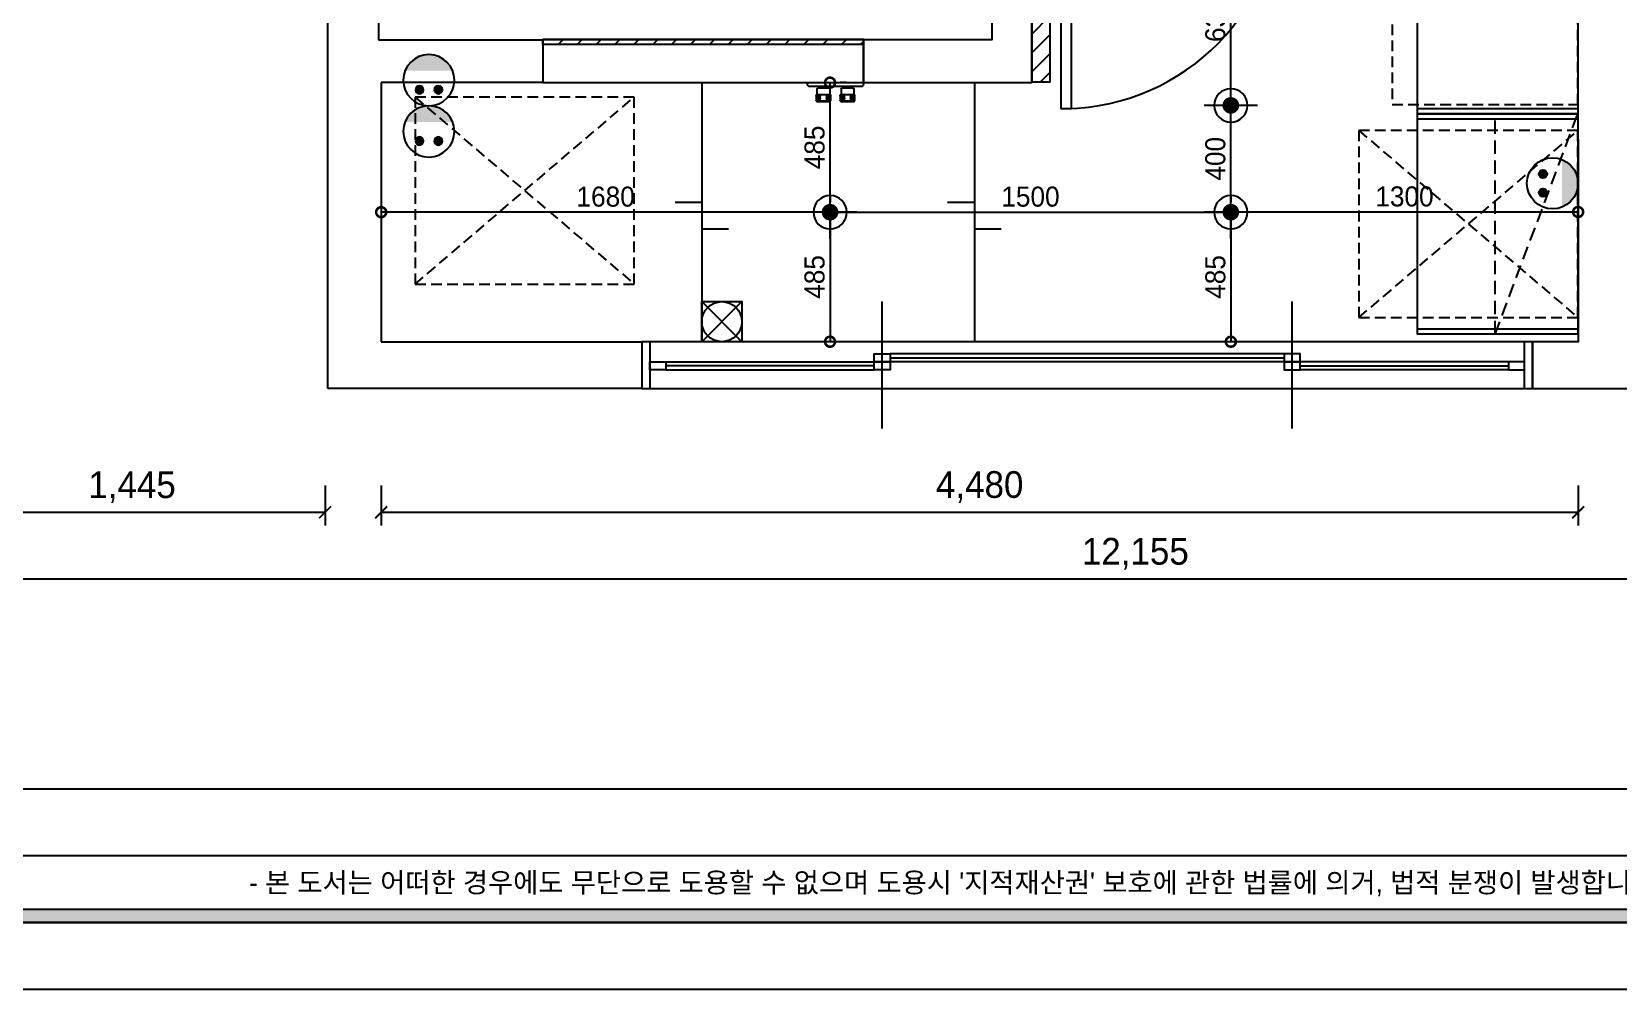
# Model space of a CAD drawing. Header units: inches. Extents: x 199882 to 277715, y -17863 to 11882.
# Drawn here: x 229005 to 234943, y -3468 to 118 of the extents above; entities that cross this region are included whole.
import ezdxf
from ezdxf.enums import TextEntityAlignment as Align

# ---------------------------------------------------------------- set-up
doc = ezdxf.new("R2010")
doc.units = ezdxf.units.IN
doc.header["$LTSCALE"] = 50
doc.header["$MEASUREMENT"] = 0
doc.linetypes.add('DASHEDX2', pattern=[1.5, 1, -0.5])
doc.linetypes.add('DH-HID2', pattern=[1.2, 0.8, -0.4])
for name, color, linetype in [('03-WAL NEW', 3, 'Continuous'), ('04-WIN', 4, 'Continuous'), ('06-FUR', 6, 'Continuous'), ('06-LIGHT', 4, 'Continuous'), ('07-DIM WAL', 5, 'Continuous'), ('08-HAT', 8, 'Continuous'), ('CO-DOOR', 8, 'Continuous'), ('fin', 5, 'Continuous'), ('FORM(YOURNAME)-1', 1, 'Continuous'), ('FORM(YOURNAME)-11', 1, 'Continuous'), ('FU-FURM', 251, 'DH-HID2'), ('fur', 6, 'Continuous'), ('RC-LIGHT', 7, 'Continuous'), ('도면층2', 2, 'Continuous'), ('도면층4', 4, 'Continuous'), ('도면층5', 5, 'Continuous'), ('설비', 140, 'Continuous'), ('치수', 7, 'Continuous')]:
    doc.layers.add(name, color=color, linetype=linetype)
doc.styles.add('YOURNAME', font='HY울릉도M.TTF')
doc.styles.add('스타일1', font='HY울릉도M.TTF')
doc.dimstyles.new('30', dxfattribs={"dimscale": 30, "dimtxt": 2.5, "dimasz": 2.5, "dimexe": 1.25, "dimexo": 2, "dimtad": 1, "dimdec": 0, "dimtxsty": '스타일1', "dimblk": 'DOTSMALL', "dimcen": 2.5, "dimclrd": 1, "dimclre": 1, "dimclrt": 7, "dimadec": 0, "dimazin": 0, "dimtfac": 1, "dimtdec": 0, "dimtix": 1, "dimtmove": 0, "dimatfit": 3, "dimldrblk": 'DOTSMALL', "dimfxl": 0, "dimarcsym": 0})
doc.dimstyles.new('YOURNAME-50', dxfattribs={"dimscale": 50, "dimtxt": 2, "dimasz": 0.9, "dimexe": 1, "dimexo": 3, "dimgap": 0.7, "dimtad": 1, "dimdec": 0, "dimzin": 0, "dimdsep": 46, "dimlunit": 6, "dimtxsty": 'YOURNAME', "dimblk": 'ARCHTICK', "dimcen": 0, "dimclrd": 1, "dimclre": 1, "dimclrt": 7, "dimadec": 0, "dimazin": 0, "dimtfac": 1, "dimtdec": 0, "dimtix": 1, "dimtmove": 2, "dimatfit": 3, "dimldrblk": 'ARCHTICK', "dimfxl": 0, "dimtolj": 1, "dimtzin": 0, "dimarcsym": 0})

# ---------------------------------------------------------------- blocks, each defined once
blk = doc.blocks.new('FORM-ELEVATION')
at = {"layer": 'FORM(YOURNAME)-11'}
h = blk.add_hatch(color=256, dxfattribs=at)
h.dxf.hatch_style = 1
h.paths.add_polyline_path([(-10309, 35708), (71691, 35708), (71691, 35508), (-10309, 35508)])
h.paths.add_polyline_path([(-10309, -21492), (71691, -21492), (71691, -21692), (-10309, -21692)])
at = {"layer": 'Defpoints', "color": 158}
blk.add_line((62481, -20692), (-10309, -20692), dxfattribs=at)
for points in [[(-10309, -21692), (71691, -21692), (71691, 35708), (-10309, 35708)], [(-8309, 33708), (61071, 33708), (61071, -19692), (-8309, -19692)]]:
    blk.add_lwpolyline(points, close=True, dxfattribs=at)
at = {"layer": 'FORM(YOURNAME)-11', "color": 250}
blk.add_lwpolyline([(-11309, -22692), (72691, -22692), (72691, 36708), (-11309, 36708)], close=True, dxfattribs=at)
at = {"layer": 'FORM(YOURNAME)-11'}
blk.add_lwpolyline([(-10309, -21492), (71691, -21492), (71691, -21692), (-10309, -21692)], close=True, dxfattribs=at)
at = {"layer": 'FORM(YOURNAME)-11', "color": 1, "style": 'YOURNAME'}
blk.add_text("- 본 도서는 어떠한 경우에도 무단으로 도용할 수 없으며 도용시 '지적재산권' 보호에 관한 법률에 의거, 법적 분쟁이 발생합니다.  또한 본 도서에 관한 모든 저작권은 당사에 있습니다. -", height=300, dxfattribs=at).set_placement((28146, -21092), align=Align.MIDDLE_CENTER)
at = {"layer": 'FORM(YOURNAME)-11', "color": 3, "style": 'YOURNAME'}
for tag, height, p in [('1', 450, (71041, -1219)), ('2', 450, (71041, -1863)), ('3', 450, (71041, -3150)), ('4', 450, (71041, -5081)), ('5', 515, (71041, -7398)), ('6', 515, (71041, -9650)), ('7', 515, (71041, -11903)), ('8', 515, (71041, -14155)), ('9', 515, (71041, -16408)), ('10', 515, (66791, -18596)), ('11', 515, (71041, -18660)), ('12', 515, (66791, -20848)), ('13', 515, (71041, -20848))]:
    blk.add_attdef(tag, text='', height=height, dxfattribs=at).set_placement(p, align=Align.MIDDLE_RIGHT)
blk = doc.blocks.new('_ArchTick')
at = {"color": 0, "linetype": 'ByBlock', "const_width": 0.15}
blk.add_lwpolyline([(-0.5, -0.5), (0.5, 0.5)], dxfattribs=at)
blk = doc.blocks.new('*D80')
at = {"layer": 'Defpoints', "color": 0}
for p in [(227058.3, -1431.5), (239213.3, -1431.5), (227058.3, -1931.5)]:
    blk.add_point(p, dxfattribs=at)
at = {"layer": '치수', "color": 1, "lineweight": -2}
for p, q in [((227058.3, -1581.5), (227058.3, -1981.5)), ((239213.3, -1581.5), (239213.3, -1981.5)), ((239213.3, -1931.5), (227058.3, -1931.5))]:
    blk.add_line(p, q, dxfattribs=at)
at = {"layer": '치수', "color": 1, "lineweight": -2, "xscale": 45, "yscale": 45, "zscale": 45, "rotation": 180}
blk.add_blockref('_ArchTick', (227058.3, -1931.5), dxfattribs=at)
at = {"layer": '치수', "color": 1, "lineweight": -2, "xscale": 45, "yscale": 45, "zscale": 45}
blk.add_blockref('_ArchTick', (239213.3, -1931.5), dxfattribs=at)
at = {"layer": '치수', "color": 7, "insert": (233135.8, -1836.8), "char_height": 100, "attachment_point": 5, "style": 'YOURNAME'}
blk.add_mtext('\\A1;12,155', dxfattribs=at)
blk = doc.blocks.new('*D81')
at = {"layer": 'Defpoints', "color": 0}
for p in [(230313.3, -1431.5), (234793.3, -1431.5), (234793.3, -1681.5)]:
    blk.add_point(p, dxfattribs=at)
at = {"layer": '치수', "color": 1, "lineweight": -2}
for p, q in [((230313.3, -1581.5), (230313.3, -1731.5)), ((234793.3, -1581.5), (234793.3, -1731.5)), ((230313.3, -1681.5), (234793.3, -1681.5))]:
    blk.add_line(p, q, dxfattribs=at)
at = {"layer": '치수', "color": 1, "lineweight": -2, "xscale": 45, "yscale": 45, "zscale": 45, "rotation": 180}
blk.add_blockref('_ArchTick', (230313.3, -1681.5), dxfattribs=at)
at = {"layer": '치수', "color": 1, "lineweight": -2, "xscale": 45, "yscale": 45, "zscale": 45}
blk.add_blockref('_ArchTick', (234793.3, -1681.5), dxfattribs=at)
at = {"layer": '치수', "color": 7, "insert": (232553.3, -1586.8), "char_height": 100, "attachment_point": 5, "style": 'YOURNAME'}
blk.add_mtext('\\A1;4,480', dxfattribs=at)
blk = doc.blocks.new('*D82')
at = {"layer": 'Defpoints', "color": 0}
for p in [(228658.3, -1431.5), (230103.3, -1431.5), (230103.3, -1681.5)]:
    blk.add_point(p, dxfattribs=at)
at = {"layer": '치수', "color": 1, "lineweight": -2}
for p, q in [((228658.3, -1581.5), (228658.3, -1731.5)), ((230103.3, -1581.5), (230103.3, -1731.5)), ((228658.3, -1681.5), (230103.3, -1681.5))]:
    blk.add_line(p, q, dxfattribs=at)
at = {"layer": '치수', "color": 1, "lineweight": -2, "xscale": 45, "yscale": 45, "zscale": 45, "rotation": 180}
blk.add_blockref('_ArchTick', (228658.3, -1681.5), dxfattribs=at)
at = {"layer": '치수', "color": 1, "lineweight": -2, "xscale": 45, "yscale": 45, "zscale": 45}
blk.add_blockref('_ArchTick', (230103.3, -1681.5), dxfattribs=at)
at = {"layer": '치수', "color": 7, "insert": (229380.8, -1587.7), "char_height": 100, "attachment_point": 5, "style": 'YOURNAME'}
blk.add_mtext('\\A1;1,445', dxfattribs=at)
blk = doc.blocks.new('A$C004A4CAE')
at = {"layer": 'fin', "color": 6}
for p, q in [((36, 69), (36, 70)), ((84, 69), (36, 69)), ((51, 63), (36, 63)), ((82, 72), (38, 72)), ((84, 63), (69, 63)), ((84, 69), (84, 70)), ((126, 69), (126, 70)), ((174, 69), (126, 69)), ((141, 63), (126, 63)), ((172, 72), (128, 72)), ((174, 63), (159, 63)), ((174, 69), (174, 70)), ((0, 0), (0, 5)), ((200, 15), (10, 15)), ((51, 57), (36, 57)), ((51, 51), (36, 51)), ((36, 23), (36, 45)), ((84, 45), (36, 45)), ((82, 21), (38, 21)), ((43, 15), (43, 21)), ((84, 57), (69, 57)), ((84, 51), (69, 51)), ((77, 15), (77, 21)), ((84, 23), (84, 45)), ((141, 57), (126, 57)), ((141, 51), (126, 51)), ((174, 45), (126, 45)), ((126, 23), (126, 45)), ((172, 21), (128, 21)), ((133, 15), (133, 21)), ((174, 57), (159, 57)), ((174, 51), (159, 51)), ((167, 15), (167, 21)), ((174, 23), (174, 45)), ((210, 0), (210, 5))]:
    blk.add_line(p, q, dxfattribs=at)
for centre, radius, start, end in [((36, 66), 3, 90, 270), ((36, 60), 3, 90, 270), ((38, 70), 2, 90, 180), ((51, 66), 3, 90, 270), ((51, 60), 3, 90, 270), ((69, 66), 3, 270, 90), ((69, 60), 3, 270, 90), ((82, 70), 2, 0, 90), ((84, 66), 3, 270, 90), ((84, 60), 3, 270, 90), ((126, 66), 3, 90, 270), ((126, 60), 3, 90, 270), ((128, 70), 2, 90, 180), ((141, 66), 3, 90, 270), ((141, 60), 3, 90, 270), ((159, 66), 3, 270, 90), ((159, 60), 3, 270, 90), ((172, 70), 2, 0, 90), ((174, 66), 3, 270, 90), ((174, 60), 3, 270, 90), ((10, 5), 10, 90, 180), ((36, 54), 3, 90, 270), ((36, 48), 3, 90, 270), ((38, 23), 2, 180, 270), ((51, 54), 3, 90, 270), ((51, 48), 3, 90, 270), ((69, 54), 3, 270, 90), ((69, 48), 3, 270, 90), ((82, 23), 2, 270, 0), ((84, 54), 3, 270, 90), ((84, 48), 3, 270, 90), ((126, 54), 3, 90, 270), ((126, 48), 3, 90, 270), ((128, 23), 2, 180, 270), ((141, 54), 3, 90, 270), ((141, 48), 3, 90, 270), ((159, 54), 3, 270, 90), ((159, 48), 3, 270, 90), ((172, 23), 2, 270, 0), ((174, 54), 3, 270, 90), ((174, 48), 3, 270, 90), ((200, 5), 10, 0, 90)]:
    blk.add_arc(centre, radius, start, end, dxfattribs=at)
blk = doc.blocks.new('floor')
for p, q in [((210013.3, -72.7), (210013.3, -1042.7)), ((211033.3, -72.7), (211033.3, -1042.7)), ((210013.3, -892.7), (210163.3, -1042.7)), ((210013.3, -1042.7), (210163.3, -892.7))]:
    blk.add_line(p, q)
for points in [[(209913.3, -520.2), (210013.3, -520.2), (210013.3, -620.2), (210113.3, -620.2)], [(210933.3, -520.2), (211033.3, -520.2), (211033.3, -620.2), (211133.3, -620.2)]]:
    blk.add_lwpolyline(points)
blk.add_lwpolyline([(210013.3, -892.7), (210163.3, -892.7), (210163.3, -1042.7), (210013.3, -1042.7)], close=True)
blk.add_circle((210088.3, -967.7), 75)
at = {"layer": '도면층2'}
for p, q in [((208803.3, 2507.3), (208803.3, 87.3)), ((208613.3, -1217.7), (208613.3, 1442.3)), ((208803.3, 87.3), (209418.3, 87.3)), ((209418.3, 87.3), (209418.3, -72.7)), ((209418.3, -72.7), (208813.3, -72.7)), ((208813.3, -72.7), (208813.3, -1042.7)), ((208813.3, -1042.7), (209788.3, -1042.7)), ((209788.3, -1042.7), (209788.3, -1217.7)), ((209788.3, -1217.7), (208613.3, -1217.7))]:
    blk.add_line(p, q, dxfattribs=at)
for points in [[(213122.3, -1042.7), (213122.3, -1217.7), (213493.3, -1217.7), (213493.3, 3057.3), (213503.3, 3057.3), (213503.3, 3172.3), (213292.3, 3172.3), (213292.3, 727.3), (213077.3, 727.3), (213077.3, 477.3), (213292.3, 477.3), (213293.3, -1042.7)], [(211317.3, 477.3), (211317.3, 727.3), (211097.3, 727.3), (211098.3, 87.3), (210618.3, 87.3), (210618.3, -72.7), (211248.3, -72.7), (211247.3, 477.3)]]:
    blk.add_lwpolyline(points, close=True, dxfattribs=at)
at = {"layer": '도면층4'}
for p, q in [((210618.3, 87.3), (209418.3, 87.3)), ((209418.3, 87.3), (209418.3, -72.7)), ((210618.3, -72.7), (210618.3, 87.3)), ((209418.3, -72.7), (210618.3, -72.7)), ((210688.3, -1367.7), (210688.3, -892.7)), ((212222.3, -1367.7), (212222.3, -892.7)), ((213122.3, -1042.7), (209788.3, -1042.7)), ((209788.3, -1042.7), (209788.3, -1217.7)), ((209818.3, -1042.7), (209818.3, -1217.7)), ((213092.3, -1217.7), (213092.3, -1042.7)), ((213122.3, -1217.7), (213122.3, -1042.7)), ((210718.3, -1102.7), (212192.3, -1102.7)), ((210658.3, -1132.7), (209878.3, -1132.7)), ((212252.3, -1132.7), (213032.3, -1132.7)), ((209788.3, -1217.7), (213122.3, -1217.7))]:
    blk.add_line(p, q, dxfattribs=at)
for points in [[(209878.3, -1117.7), (209878.3, -1147.7), (209818.3, -1147.7), (209818.3, -1117.7)], [(210718.3, -1087.7), (210718.3, -1117.7), (210658.3, -1117.7), (210658.3, -1087.7)], [(210718.3, -1117.7), (210718.3, -1147.7), (210658.3, -1147.7), (210658.3, -1117.7)], [(212192.3, -1087.7), (212192.3, -1117.7), (212252.3, -1117.7), (212252.3, -1087.7)], [(212192.3, -1117.7), (212192.3, -1147.7), (212252.3, -1147.7), (212252.3, -1117.7)], [(213032.3, -1117.7), (213032.3, -1147.7), (213092.3, -1147.7), (213092.3, -1117.7)]]:
    blk.add_lwpolyline(points, close=True, dxfattribs=at)
at = {"layer": '도면층5'}
for p, q in [((209878.3, -1117.7), (210658.3, -1117.7)), ((212192.3, -1087.7), (210718.3, -1087.7)), ((212192.3, -1117.7), (210718.3, -1117.7)), ((213032.3, -1117.7), (212252.3, -1117.7)), ((209878.3, -1147.7), (210658.3, -1147.7)), ((213032.3, -1147.7), (212252.3, -1147.7))]:
    blk.add_line(p, q, dxfattribs=at)
at = {"xscale": -1, "rotation": 180}
blk.add_blockref('A$C004A4CAE', (210408.3, -72.7), dxfattribs=at)
blk = doc.blocks.new('CJSWJ')
at = {"layer": '03-WAL NEW'}
h = blk.add_hatch(dxfattribs=at)
h.set_pattern_fill('_USER', color=256, scale=50, angle=225, pattern_type=0)
h.set_pattern_definition([(225, (21500, 3.206), (35.355339, -35.355339), [])])
h.paths.add_polyline_path([(232748.3, -69.5), (232817.3, -69.5), (232817.3, 480.5), (232748.3, 480.5)])
h = blk.add_hatch(dxfattribs=at)
h.set_pattern_fill('_USER', color=256, scale=50, angle=225, pattern_type=0)
h.set_pattern_definition([(225, (21500, -101.794), (35.355339, -35.355339), [])])
h.paths.add_polyline_path([(230918.3, 90.5), (232118.3, 90.5), (232118.3, 70.5), (230918.3, 70.5)])
blk.add_lwpolyline([(232748.3, -69.5), (232817.3, -69.5), (232817.3, 480.5), (232748.3, 480.5)], close=True, dxfattribs=at)
blk.add_lwpolyline([(230918.3, 90.5), (232118.3, 90.5), (232118.3, 70.5), (230918.3, 70.5), (230918.3, 90.5)], dxfattribs=at)
at = {"layer": '06-FUR', "color": 8}
for points in [[(234792.3, -189.5), (234192.3, -189.5), (234192.3, 480.5), (234792.3, 480.5)], [(234192.3, -189.5), (234792.3, -189.5), (234792.3, -1014.5), (234192.3, -1014.5)]]:
    blk.add_lwpolyline(points, close=True, dxfattribs=at)
for points in [[(234192.3, -189.5), (234192.3, -169.5), (234792.3, -169.5), (234792.3, -189.3), (234192.3, -189.5)], [(234192, -209.5), (234192, -189.5), (234792, -189.5), (234792, -209.3), (234192, -209.5)], [(234192.3, -1014.6), (234192.3, -994.6), (234792.3, -994.6), (234792.3, -1014.3), (234192.3, -1014.6)]]:
    blk.add_lwpolyline(points, dxfattribs=at)
at = {"layer": 'CO-DOOR', "color": 8}
blk.add_lwpolyline([(232897.3, -169.5), (232897.3, 650.5), (232857.3, 650.5), (232857.3, -169.5)], close=True, dxfattribs=at)
blk.add_arc((232865, 642.8), 812.4, 270.86929, 0.54535, dxfattribs=at)
at = {"layer": 'FU-FURM', "color": 8}
for p, q in [((230440.3, -826.9), (231260.3, -126.9)), ((230440.3, -126.9), (231260.3, -826.9)), ((233972.3, -952), (234792.3, -252)), ((233972.3, -252), (234792.3, -952))]:
    blk.add_line(p, q, dxfattribs=at)
for points in [[(234097.3, -154.5), (234792.3, -154.5), (234792.3, 445.5), (234097.3, 445.5)], [(230440.3, -826.9), (231260.3, -826.9), (231260.3, -126.9), (230440.3, -126.9)], [(233972.3, -952), (234792.3, -952), (234792.3, -252), (233972.3, -252)]]:
    blk.add_lwpolyline(points, close=True, dxfattribs=at)
at = {"layer": 'fur', "color": 8, "linetype": 'DASHEDX2'}
blk.add_line((234482.3, -1014.5), (234792.3, -189.3), dxfattribs=at)
blk.add_lwpolyline([(234792.3, -1014.5), (234482.3, -1014.5), (234482.3, -189.5), (234792.3, -189.5)], close=True, dxfattribs=at)
at = {"layer": '04-WIN'}
blk.add_blockref('floor', (21500, 0), dxfattribs=at)
blk = doc.blocks.new('egoo')
at = {"layer": '설비'}
h = blk.add_hatch(color=140, dxfattribs=at)
edge = h.paths.add_edge_path()
edge.add_arc((1015645.3, 443433.7), 22.3, 0, 360)
h = blk.add_hatch(color=140, dxfattribs=at)
edge = h.paths.add_edge_path()
edge.add_arc((1015747.7, 443433.7), 22.3, 0, 360)
h = blk.add_hatch(color=140, dxfattribs=at)
edge = h.paths.add_edge_path()
edge.add_line((1015826.3, 443329.1), (1015566.6, 443329.1))
edge.add_ellipse((1015696.5, 443381.5), major_axis=(99, 99), ratio=1, start_angle=156.95778, end_angle=293.04222)
at = {"layer": '설비', "color": 140}
for centre, radius in [((1015696.5, 443381.5), 140), ((1015645.3, 443433.7), 22.3), ((1015747.7, 443433.7), 22.3)]:
    blk.add_circle(centre, radius, dxfattribs=at)
blk = doc.blocks.new('hallogen')
h = blk.add_hatch(color=256)
h.dxf.hatch_style = 1
edge = h.paths.add_edge_path()
edge.add_arc((48591.7, 60854.3), 31.2, 0, 360, ccw=False)
at = {"color": 1, "linetype": 'Continuous'}
for p, q in [((48591.7, 60954.3), (48591.7, 60754.3)), ((48691.7, 60854.3), (48491.7, 60854.3))]:
    blk.add_line(p, q, dxfattribs=at)
at = {"color": 4, "linetype": 'Continuous'}
blk.add_circle((48591.7, 60854.3), 62.5, dxfattribs=at)
blk = doc.blocks.new('_DOTSMALL')
at = {"color": 0, "linetype": 'ByBlock', "const_width": 0.5}
blk.add_lwpolyline([(-0.0625, 0, 1), (0.0625, 0, 1)], format="xyb", close=True, dxfattribs=at)
blk = doc.blocks.new('*D257')
at = {"layer": '07-DIM WAL', "color": 1, "lineweight": -2}
for p, q in [((233493.3, -557.7), (233493.3, -157.7)), ((233553.3, -157.7), (233530.8, -157.7)), ((233553.3, -557.7), (233530.8, -557.7))]:
    blk.add_line(p, q, dxfattribs=at)
at = {"layer": 'Defpoints', "color": 0}
for p in [(233493.3, -157.7), (233493.3, -157.7), (233493.3, -557.7)]:
    blk.add_point(p, dxfattribs=at)
at = {"layer": '07-DIM WAL', "color": 1, "lineweight": -2, "xscale": 75, "yscale": 75, "zscale": 75}
for p, rotation in [((233493.3, -157.7), 90), ((233493.3, -557.7), 270)]:
    blk.add_blockref('_DOTSMALL', p, dxfattribs=dict(at, rotation=rotation))
at = {"layer": '07-DIM WAL', "color": 7, "insert": (233435.6, -357.7), "char_height": 75, "attachment_point": 5, "rotation": 90, "style": '스타일1'}
blk.add_mtext('400', dxfattribs=at)
blk = doc.blocks.new('*D258')
at = {"layer": '07-DIM WAL', "color": 1, "lineweight": -2}
for p, q in [((233493.3, -157.7), (233493.3, 480.5)), ((233553.3, 480.5), (233530.8, 480.5)), ((233553.3, -157.7), (233530.8, -157.7))]:
    blk.add_line(p, q, dxfattribs=at)
at = {"layer": 'Defpoints', "color": 0}
for p in [(233493.3, 480.5), (233493.3, 480.5), (233493.3, -157.7)]:
    blk.add_point(p, dxfattribs=at)
at = {"layer": '07-DIM WAL', "color": 1, "lineweight": -2, "xscale": 75, "yscale": 75, "zscale": 75}
for p, rotation in [((233493.3, 480.5), 90), ((233493.3, -157.7), 270)]:
    blk.add_blockref('_DOTSMALL', p, dxfattribs=dict(at, rotation=rotation))
at = {"layer": '07-DIM WAL', "color": 7, "insert": (233435.5, 161.4), "char_height": 75, "attachment_point": 5, "rotation": 90, "style": '스타일1'}
blk.add_mtext('638', dxfattribs=at)
blk = doc.blocks.new('*D259')
at = {"layer": '07-DIM WAL', "color": 1, "lineweight": -2}
for p, q in [((233493.3, -557.7), (233493.3, -1042.7)), ((233553.3, -557.7), (233530.8, -557.7)), ((233553.3, -1042.7), (233530.8, -1042.7))]:
    blk.add_line(p, q, dxfattribs=at)
at = {"layer": 'Defpoints', "color": 0}
for p in [(233493.3, -557.7), (233493.3, -1042.7), (233493.3, -1042.7)]:
    blk.add_point(p, dxfattribs=at)
at = {"layer": '07-DIM WAL', "color": 1, "lineweight": -2, "xscale": 75, "yscale": 75, "zscale": 75}
for p, rotation in [((233493.3, -557.7), 90), ((233493.3, -1042.7), 270)]:
    blk.add_blockref('_DOTSMALL', p, dxfattribs=dict(at, rotation=rotation))
at = {"layer": '07-DIM WAL', "color": 7, "insert": (233435.6, -800.2), "char_height": 75, "attachment_point": 5, "rotation": 90, "style": '스타일1'}
blk.add_mtext('485', dxfattribs=at)
blk = doc.blocks.new('*D260')
at = {"layer": '07-DIM WAL', "color": 1, "lineweight": -2}
for p, q in [((231993.3, -557.7), (231993.3, -72.7)), ((232053.3, -72.7), (232030.8, -72.7)), ((232053.3, -557.7), (232030.8, -557.7))]:
    blk.add_line(p, q, dxfattribs=at)
at = {"layer": 'Defpoints', "color": 0}
for p in [(231993.3, -72.7), (231993.3, -72.7), (231993.3, -557.7)]:
    blk.add_point(p, dxfattribs=at)
at = {"layer": '07-DIM WAL', "color": 1, "lineweight": -2, "xscale": 75, "yscale": 75, "zscale": 75}
for p, rotation in [((231993.3, -72.7), 90), ((231993.3, -557.7), 270)]:
    blk.add_blockref('_DOTSMALL', p, dxfattribs=dict(at, rotation=rotation))
at = {"layer": '07-DIM WAL', "color": 7, "insert": (231935.6, -315.2), "char_height": 75, "attachment_point": 5, "rotation": 90, "style": '스타일1'}
blk.add_mtext('485', dxfattribs=at)
blk = doc.blocks.new('*D261')
at = {"layer": '07-DIM WAL', "color": 1, "lineweight": -2}
for p, q in [((231993.3, -557.7), (231993.3, -1042.7)), ((232053.3, -557.7), (232030.8, -557.7)), ((232053.3, -1042.7), (232030.8, -1042.7))]:
    blk.add_line(p, q, dxfattribs=at)
at = {"layer": 'Defpoints', "color": 0}
for p in [(231993.3, -557.7), (231993.3, -1042.7), (231993.3, -1042.7)]:
    blk.add_point(p, dxfattribs=at)
at = {"layer": '07-DIM WAL', "color": 1, "lineweight": -2, "xscale": 75, "yscale": 75, "zscale": 75}
for p, rotation in [((231993.3, -557.7), 90), ((231993.3, -1042.7), 270)]:
    blk.add_blockref('_DOTSMALL', p, dxfattribs=dict(at, rotation=rotation))
at = {"layer": '07-DIM WAL', "color": 7, "insert": (231935.6, -800.2), "char_height": 75, "attachment_point": 5, "rotation": 90, "style": '스타일1'}
blk.add_mtext('485', dxfattribs=at)
blk = doc.blocks.new('*D262')
at = {"layer": '07-DIM WAL', "color": 1, "lineweight": -2}
for p, q in [((231993.3, -497.7), (231993.3, -520.2)), ((233493.3, -497.7), (233493.3, -520.2)), ((231993.3, -557.7), (233493.3, -557.7))]:
    blk.add_line(p, q, dxfattribs=at)
at = {"layer": 'Defpoints', "color": 0}
for p in [(231993.3, -557.7), (233493.3, -557.7), (233493.3, -557.7)]:
    blk.add_point(p, dxfattribs=at)
at = {"layer": '07-DIM WAL', "color": 1, "lineweight": -2, "xscale": 75, "yscale": 75, "zscale": 75, "rotation": 180}
blk.add_blockref('_DOTSMALL', (231993.3, -557.7), dxfattribs=at)
at = {"layer": '07-DIM WAL', "color": 1, "lineweight": -2, "xscale": 75, "yscale": 75, "zscale": 75}
blk.add_blockref('_DOTSMALL', (233493.3, -557.7), dxfattribs=at)
at = {"layer": '07-DIM WAL', "color": 7, "insert": (232743.3, -500), "char_height": 75, "attachment_point": 5, "style": '스타일1'}
blk.add_mtext('1500', dxfattribs=at)
blk = doc.blocks.new('*D263')
at = {"layer": '07-DIM WAL', "color": 1, "lineweight": -2}
for p, q in [((233493.3, -497.7), (233493.3, -519.4)), ((234793, -496.9), (234793, -519.4)), ((233493.3, -556.9), (234793, -556.9))]:
    blk.add_line(p, q, dxfattribs=at)
at = {"layer": 'Defpoints', "color": 0}
for p in [(233493.3, -557.7), (234793, -556.9), (234793, -556.9)]:
    blk.add_point(p, dxfattribs=at)
at = {"layer": '07-DIM WAL', "color": 1, "lineweight": -2, "xscale": 75, "yscale": 75, "zscale": 75, "rotation": 180}
blk.add_blockref('_DOTSMALL', (233493.3, -556.9), dxfattribs=at)
at = {"layer": '07-DIM WAL', "color": 1, "lineweight": -2, "xscale": 75, "yscale": 75, "zscale": 75}
blk.add_blockref('_DOTSMALL', (234793, -556.9), dxfattribs=at)
at = {"layer": '07-DIM WAL', "color": 7, "insert": (234143.1, -499.2), "char_height": 75, "attachment_point": 5, "style": '스타일1'}
blk.add_mtext('1300', dxfattribs=at)
blk = doc.blocks.new('*D264')
at = {"layer": '07-DIM WAL', "color": 1, "lineweight": -2}
for p, q in [((230313.3, -497.7), (230313.3, -520.2)), ((231993.3, -497.7), (231993.3, -520.2)), ((231993.3, -557.7), (230313.3, -557.7))]:
    blk.add_line(p, q, dxfattribs=at)
at = {"layer": 'Defpoints', "color": 0}
for p in [(230313.3, -557.7), (230313.3, -557.7), (231993.3, -557.7)]:
    blk.add_point(p, dxfattribs=at)
at = {"layer": '07-DIM WAL', "color": 1, "lineweight": -2, "xscale": 75, "yscale": 75, "zscale": 75, "rotation": 180}
blk.add_blockref('_DOTSMALL', (230313.3, -557.7), dxfattribs=at)
at = {"layer": '07-DIM WAL', "color": 1, "lineweight": -2, "xscale": 75, "yscale": 75, "zscale": 75}
blk.add_blockref('_DOTSMALL', (231993.3, -557.7), dxfattribs=at)
at = {"layer": '07-DIM WAL', "color": 7, "insert": (231153.3, -499.9), "char_height": 75, "attachment_point": 5, "style": '스타일1'}
blk.add_mtext('1680', dxfattribs=at)

msp = doc.modelspace()

# ---------------------------------------------------------------- hatches: boundary and pattern name
at = {"layer": '설비'}
h = msp.add_hatch(color=10, dxfattribs=at)
edge = h.paths.add_edge_path()
edge.add_arc((234661.6, -414.7), 15.3, 0, 360)
h = msp.add_hatch(color=10, dxfattribs=at)
edge = h.paths.add_edge_path()
edge.add_line((234733.3, -360.9), (234733.3, -538.6))
edge.add_ellipse((234697.4, -449.7), major_axis=(-67.8, 67.8), ratio=1, start_angle=156.95778, end_angle=293.04222)
h = msp.add_hatch(color=10, dxfattribs=at)
edge = h.paths.add_edge_path()
edge.add_arc((234661.6, -484.8), 15.3, 0, 360)

# ---------------------------------------------------------------- linework, layer by layer
at = {"layer": '설비', "color": 10}
for centre, radius in [((234697.4, -449.7), 95.8), ((234661.6, -414.7), 15.3), ((234661.6, -484.8), 15.3)]:
    msp.add_circle(centre, radius, dxfattribs=at)

# ---------------------------------------------------------------- block references
at = {"layer": '06-LIGHT', "xscale": -1, "rotation": 180}
for p in [(184901.6, 60696.5), (183401.6, 60296.5), (184901.6, 60296.5)]:
    msp.add_blockref('hallogen', p, dxfattribs=at)
at = {"layer": '08-HAT'}
msp.add_blockref('CJSWJ', (0, 0), dxfattribs=at)
at = {"layer": 'FORM(YOURNAME)-1', "xscale": 0.2500000000000001, "yscale": 0.2500000000000001, "zscale": 0.2500000000000001}
msp.add_blockref('FORM-ELEVATION', (226583.5, 2205.4), dxfattribs=at)
at = {"layer": 'RC-LIGHT', "color": 140, "xscale": -0.6845238224412213, "yscale": 0.6845238224412213, "zscale": 0.6845238224412213, "rotation": 180}
for p in [(-464776.6, 303441.6), (-464776.6, 303249.9)]:
    msp.add_blockref('egoo', p, dxfattribs=at)

# ---------------------------------------------------------------- dimensions: what is measured, and where the dimension line sits
at = {"layer": '07-DIM WAL'}
for base, p1, p2, picture, middle in [((233493.3, 480.5), (233493.3, -157.7), (233493.3, 480.5), '*D258', (233435.5, 161.4)), ((231993.3, -72.7), (231993.3, -557.7), (231993.3, -72.7), '*D260', (231935.6, -315.2)), ((233493.3, -157.7), (233493.3, -557.7), (233493.3, -157.7), '*D257', (233435.6, -357.7)), ((231993.3, -1042.7), (231993.3, -557.7), (231993.3, -1042.7), '*D261', (231935.6, -800.2)), ((233493.3, -1042.7), (233493.3, -557.7), (233493.3, -1042.7), '*D259', (233435.6, -800.2))]:
    dim = msp.add_linear_dim(base=base, p1=p1, p2=p2, angle=90, dimstyle='30', dxfattribs=at)
    dim.commit()
    dim.dimension.update_dxf_attribs({"geometry": picture, "text_midpoint": middle})
for base, p1, p2, picture, middle in [((230313.3, -557.7), (231993.3, -557.7), (230313.3, -557.7), '*D264', (231153.3, -499.9)), ((233493.3, -557.7), (231993.3, -557.7), (233493.3, -557.7), '*D262', (232743.3, -500)), ((234793, -556.9), (233493.3, -557.7), (234793, -556.9), '*D263', (234143.1, -499.2))]:
    dim = msp.add_linear_dim(base=base, p1=p1, p2=p2, dimstyle='30', dxfattribs=at)
    dim.commit()
    dim.dimension.update_dxf_attribs({"geometry": picture, "text_midpoint": middle})
at = {"layer": '치수'}
for base, p1, p2, picture, middle in [((227058.3, -1931.5), (239213.3, -1431.5), (227058.3, -1431.5), '*D80', (233135.8, -1836.8)), ((230103.3, -1681.5), (228658.3, -1431.5), (230103.3, -1431.5), '*D82', (229380.8, -1587.7)), ((234793.3, -1681.5), (230313.3, -1431.5), (234793.3, -1431.5), '*D81', (232553.3, -1586.8))]:
    dim = msp.add_linear_dim(base=base, p1=p1, p2=p2, angle=180, dimstyle='YOURNAME-50', override={"dimfxl": 1.25, "dimarcsym": 2}, dxfattribs=at)
    dim.commit()
    dim.dimension.update_dxf_attribs({"geometry": picture, "text_midpoint": middle})

doc.saveas('drawing.dxf')
